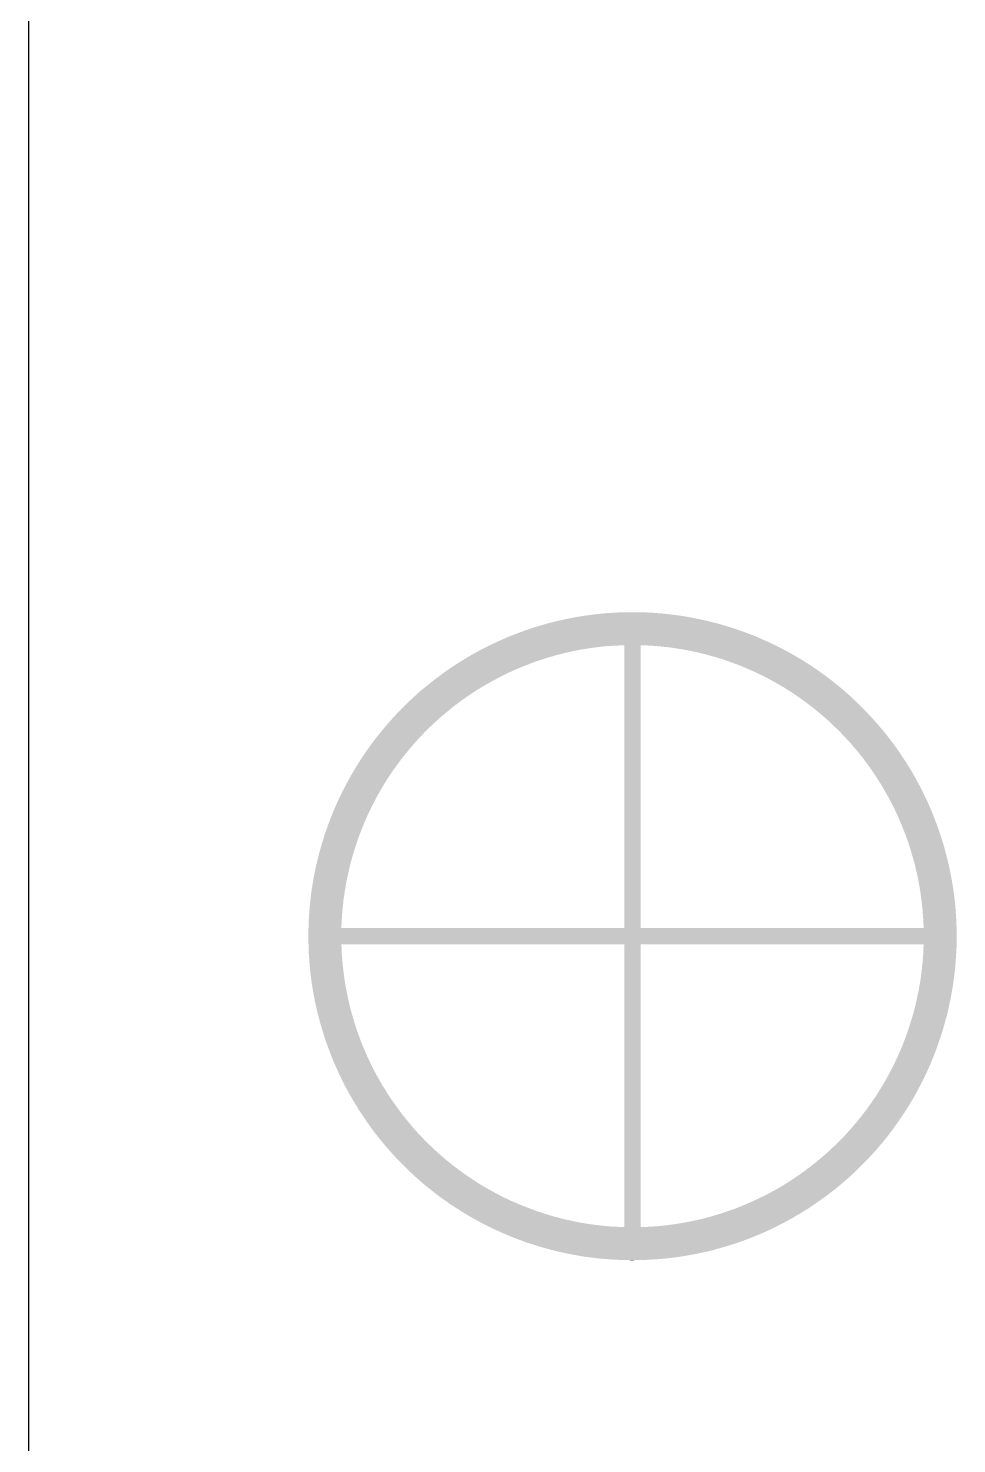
# Model space of a CAD drawing. Extents: x 295 to 953, y 10 to 290.
# Drawn here: x 499.48 to 506.64, y 203.15 to 214.08 of the extents above; entities that cross this region are included whole.
import ezdxf

# ---------------------------------------------------------------- set-up
doc = ezdxf.new("R2010")
doc.units = 0
doc.header["$LTSCALE"] = 5
doc.header["$MEASUREMENT"] = 0
doc.layers.get('0').update_dxf_attribs({"linetype": 'CONTINUOUS', "lineweight": 25})
doc.layers.add('DV-ABPB-A4_IN1', color=4, linetype='CONTINUOUS')

msp = doc.modelspace()

# ---------------------------------------------------------------- linework, layer by layer
at = {"color": 7}
for points in [[(503.567, 209.506), (503.58, 209.509), (504.711, 209.506), (504.696, 209.509)], [(503.58, 209.509), (503.636, 209.521), (504.696, 209.509), (504.641, 209.521)], [(503.636, 209.521), (503.65, 209.524), (504.641, 209.521), (504.626, 209.524)], [(503.65, 209.524), (503.706, 209.535), (504.626, 209.524), (504.571, 209.535)], [(503.706, 209.535), (503.72, 209.537), (504.571, 209.535), (504.556, 209.537)], [(503.72, 209.537), (503.777, 209.546), (504.556, 209.537), (504.501, 209.546)], [(503.777, 209.546), (503.791, 209.548), (504.501, 209.546), (504.485, 209.548)], [(503.791, 209.548), (503.848, 209.555), (504.485, 209.548), (504.43, 209.555)], [(503.848, 209.555), (503.861, 209.557), (504.43, 209.555), (504.414, 209.557)], [(503.861, 209.557), (503.919, 209.563), (504.414, 209.557), (504.359, 209.563)], [(503.919, 209.563), (503.932, 209.564), (504.359, 209.563), (504.342, 209.564)], [(503.932, 209.564), (503.991, 209.568), (504.342, 209.564), (504.288, 209.568)], [(503.991, 209.568), (504.003, 209.569), (504.288, 209.568), (504.27, 209.569)], [(504.003, 209.569), (504.064, 209.571), (504.27, 209.569), (504.217, 209.571)], [(504.064, 209.571), (504.075, 209.571), (504.217, 209.571), (504.193, 209.571)], [(504.075, 209.571), (504.146, 209.572), (504.193, 209.571), (504.146, 209.572)], [(503.174, 209.379), (503.226, 209.4), (505.103, 209.379), (505.051, 209.4)], [(503.226, 209.4), (503.24, 209.405), (505.051, 209.4), (505.037, 209.405)], [(503.24, 209.405), (503.293, 209.425), (505.037, 209.405), (504.984, 209.425)], [(503.293, 209.425), (503.307, 209.43), (504.984, 209.425), (504.97, 209.43)], [(503.307, 209.43), (503.361, 209.448), (504.97, 209.43), (504.917, 209.448)], [(503.361, 209.448), (503.374, 209.453), (504.917, 209.448), (504.902, 209.453)], [(503.374, 209.453), (503.429, 209.469), (504.902, 209.453), (504.849, 209.469)], [(503.429, 209.469), (503.442, 209.473), (504.849, 209.469), (504.834, 209.473)], [(503.442, 209.473), (503.497, 209.489), (504.834, 209.473), (504.78, 209.489)], [(503.497, 209.489), (503.511, 209.492), (504.78, 209.489), (504.765, 209.492)], [(503.511, 209.492), (503.567, 209.506), (504.765, 209.492), (504.711, 209.506)], [(502.98, 209.288), (502.991, 209.294), (503.771, 209.288), (503.806, 209.294)], [(502.991, 209.294), (503.009, 209.303), (503.806, 209.294), (503.873, 209.303)], [(503.009, 209.303), (503.023, 209.31), (503.873, 209.303), (503.94, 209.31)], [(503.023, 209.31), (503.033, 209.314), (503.94, 209.31), (504.007, 209.314)], [(503.033, 209.314), (503.039, 209.317), (504.007, 209.314), (504.075, 209.317)], [(503.039, 209.317), (503.044, 209.32), (505.238, 209.317), (505.233, 209.32)], [(503.044, 209.32), (503.095, 209.344), (505.233, 209.32), (505.182, 209.344)], [(503.095, 209.344), (503.108, 209.35), (505.182, 209.344), (505.168, 209.35)], [(503.108, 209.35), (503.16, 209.373), (505.168, 209.35), (505.117, 209.373)], [(503.16, 209.373), (503.174, 209.379), (505.117, 209.373), (505.103, 209.379)], [(504.075, 207.135), (504.075, 209.317), (504.202, 207.135), (504.202, 209.317)], [(504.226, 209.317), (504.202, 209.317), (505.24, 209.317), (505.238, 209.317)], [(504.285, 209.313), (504.226, 209.317), (505.246, 209.313), (505.24, 209.317)], [(504.293, 209.313), (504.285, 209.313), (505.247, 209.313), (505.246, 209.313)], [(504.36, 209.307), (504.293, 209.313), (505.258, 209.307), (505.247, 209.313)], [(504.428, 209.3), (504.36, 209.307), (505.273, 209.3), (505.258, 209.307)], [(504.494, 209.29), (504.428, 209.3), (505.292, 209.29), (505.273, 209.3)], [(502.795, 209.181), (502.823, 209.198), (503.365, 209.181), (503.413, 209.198)], [(502.823, 209.198), (502.856, 209.218), (503.413, 209.198), (503.475, 209.218)], [(502.856, 209.219), (502.889, 209.238), (503.477, 209.219), (503.542, 209.238)], [(502.856, 209.218), (502.856, 209.219), (503.475, 209.218), (503.477, 209.219)], [(502.889, 209.238), (502.917, 209.254), (503.542, 209.238), (503.604, 209.254)], [(502.917, 209.254), (502.919, 209.255), (503.604, 209.254), (503.607, 209.255)], [(502.919, 209.255), (502.946, 209.27), (503.607, 209.255), (503.673, 209.27)], [(502.946, 209.27), (502.97, 209.283), (503.673, 209.27), (503.739, 209.283)], [(502.97, 209.283), (502.98, 209.288), (503.739, 209.283), (503.771, 209.288)], [(504.546, 209.281), (504.494, 209.29), (505.31, 209.281), (505.292, 209.29)], [(504.561, 209.278), (504.546, 209.281), (505.315, 209.278), (505.31, 209.281)], [(504.627, 209.265), (504.561, 209.278), (505.34, 209.265), (505.315, 209.278)], [(504.693, 209.249), (504.627, 209.265), (505.368, 209.249), (505.34, 209.265)], [(504.701, 209.247), (504.693, 209.249), (505.372, 209.247), (505.368, 209.249)], [(504.758, 209.231), (504.701, 209.247), (505.399, 209.231), (505.372, 209.247)], [(504.823, 209.212), (504.758, 209.231), (505.432, 209.212), (505.399, 209.231)], [(504.826, 209.211), (504.823, 209.212), (505.434, 209.211), (505.432, 209.212)], [(504.887, 209.19), (504.826, 209.211), (505.467, 209.19), (505.434, 209.211)], [(504.933, 209.173), (504.887, 209.19), (505.494, 209.173), (505.467, 209.19)], [(502.629, 209.065), (502.67, 209.095), (503.102, 209.065), (503.163, 209.095)], [(502.67, 209.095), (502.677, 209.101), (503.163, 209.095), (503.174, 209.101)], [(502.677, 209.101), (502.71, 209.124), (503.174, 209.101), (503.224, 209.124)], [(502.71, 209.124), (502.735, 209.142), (503.224, 209.124), (503.266, 209.142)], [(502.735, 209.142), (502.749, 209.15), (503.266, 209.142), (503.286, 209.15)], [(502.749, 209.15), (502.786, 209.175), (503.286, 209.15), (503.349, 209.175)], [(502.786, 209.175), (502.795, 209.181), (503.349, 209.175), (503.365, 209.181)], [(504.95, 209.167), (504.933, 209.173), (505.504, 209.167), (505.494, 209.173)], [(505.013, 209.141), (504.95, 209.167), (505.542, 209.141), (505.504, 209.167)], [(505.031, 209.133), (505.013, 209.141), (505.554, 209.133), (505.542, 209.141)], [(505.075, 209.114), (505.031, 209.133), (505.581, 209.114), (505.554, 209.133)], [(505.12, 209.092), (505.075, 209.114), (505.612, 209.092), (505.581, 209.114)], [(505.136, 209.085), (505.12, 209.092), (505.621, 209.085), (505.612, 209.092)], [(505.196, 209.054), (505.136, 209.085), (505.663, 209.054), (505.621, 209.085)], [(502.461, 208.926), (502.503, 208.964), (502.87, 208.926), (502.927, 208.964)], [(502.503, 208.964), (502.509, 208.969), (502.927, 208.964), (502.935, 208.969)], [(502.509, 208.969), (502.546, 208.999), (502.935, 208.969), (502.984, 208.999)], [(502.546, 208.999), (502.564, 209.014), (502.984, 208.999), (503.01, 209.014)], [(502.564, 209.014), (502.588, 209.033), (503.01, 209.014), (503.043, 209.033)], [(502.588, 209.033), (502.62, 209.058), (503.043, 209.033), (503.09, 209.058)], [(502.62, 209.058), (502.629, 209.065), (503.09, 209.058), (503.102, 209.065)], [(505.204, 209.049), (505.196, 209.054), (505.669, 209.049), (505.663, 209.054)], [(505.255, 209.021), (505.204, 209.049), (505.704, 209.021), (505.669, 209.049)], [(505.283, 209.005), (505.255, 209.021), (505.725, 209.005), (505.704, 209.021)], [(505.313, 208.987), (505.283, 209.005), (505.746, 208.987), (505.725, 209.005)], [(505.357, 208.959), (505.313, 208.987), (505.779, 208.959), (505.746, 208.987)], [(502.377, 208.847), (502.404, 208.873), (502.761, 208.847), (502.796, 208.873)], [(502.404, 208.873), (502.419, 208.887), (502.796, 208.873), (502.815, 208.887)], [(502.419, 208.887), (502.456, 208.921), (502.815, 208.887), (502.863, 208.921)], [(502.456, 208.921), (502.461, 208.926), (502.863, 208.921), (502.87, 208.926)], [(505.37, 208.951), (505.357, 208.959), (505.788, 208.951), (505.779, 208.959)], [(505.426, 208.913), (505.37, 208.951), (505.831, 208.913), (505.788, 208.951)], [(505.428, 208.911), (505.426, 208.913), (505.832, 208.911), (505.831, 208.913)], [(505.481, 208.873), (505.428, 208.911), (505.872, 208.873), (505.832, 208.911)], [(505.495, 208.862), (505.481, 208.873), (505.884, 208.862), (505.872, 208.873)], [(505.534, 208.832), (505.495, 208.862), (505.914, 208.832), (505.884, 208.862)], [(502.256, 208.718), (502.295, 208.761), (502.61, 208.718), (502.657, 208.761)], [(502.295, 208.761), (502.304, 208.771), (502.657, 208.761), (502.669, 208.771)], [(502.304, 208.771), (502.336, 208.804), (502.669, 208.771), (502.709, 208.804)], [(502.336, 208.804), (502.353, 208.822), (502.709, 208.804), (502.731, 208.822)], [(502.353, 208.822), (502.377, 208.847), (502.731, 208.822), (502.761, 208.847)], [(505.559, 208.812), (505.534, 208.832), (505.934, 208.812), (505.914, 208.832)], [(505.587, 208.789), (505.559, 208.812), (505.955, 208.789), (505.934, 208.812)], [(505.62, 208.76), (505.587, 208.789), (505.983, 208.76), (505.955, 208.789)], [(505.638, 208.745), (505.62, 208.76), (505.996, 208.745), (505.983, 208.76)], [(505.679, 208.707), (505.638, 208.745), (506.03, 208.707), (505.996, 208.745)], [(502.175, 208.62), (502.21, 208.664), (502.511, 208.62), (502.553, 208.664)], [(502.21, 208.664), (502.214, 208.669), (502.553, 208.664), (502.558, 208.669)], [(502.214, 208.669), (502.254, 208.715), (502.558, 208.669), (502.607, 208.715)], [(502.254, 208.715), (502.256, 208.718), (502.607, 208.715), (502.61, 208.718)], [(505.687, 208.699), (505.679, 208.707), (506.037, 208.699), (506.03, 208.707)], [(505.735, 208.652), (505.687, 208.699), (506.076, 208.652), (506.037, 208.699)], [(505.782, 208.603), (505.735, 208.652), (506.115, 208.603), (506.077, 208.652)], [(505.735, 208.652), (505.735, 208.652), (506.077, 208.652), (506.076, 208.652)], [(502.1, 208.52), (502.122, 208.551), (502.421, 208.52), (502.448, 208.551)], [(502.122, 208.551), (502.137, 208.571), (502.448, 208.551), (502.465, 208.571)], [(502.137, 208.571), (502.165, 208.608), (502.465, 208.571), (502.499, 208.608)], [(502.165, 208.608), (502.175, 208.62), (502.499, 208.608), (502.511, 208.62)], [(505.788, 208.596), (505.782, 208.603), (506.121, 208.596), (506.115, 208.603)], [(505.828, 208.553), (505.788, 208.596), (506.153, 208.553), (506.121, 208.596)], [(505.839, 208.539), (505.828, 208.553), (506.163, 208.539), (506.153, 208.553)], [(505.871, 208.502), (505.839, 208.539), (506.19, 208.502), (506.163, 208.539)], [(502.029, 208.414), (502.041, 208.434), (502.337, 208.414), (502.352, 208.434)], [(502.041, 208.434), (502.064, 208.467), (502.352, 208.434), (502.378, 208.467)], [(502.064, 208.467), (502.081, 208.493), (502.378, 208.467), (502.399, 208.493)], [(502.081, 208.493), (502.1, 208.52), (502.399, 208.493), (502.421, 208.52)], [(505.888, 208.481), (505.871, 208.502), (506.204, 208.481), (506.19, 208.502)], [(505.914, 208.449), (505.888, 208.481), (506.225, 208.449), (506.204, 208.481)], [(505.934, 208.421), (505.914, 208.449), (506.244, 208.421), (506.225, 208.449)], [(505.954, 208.395), (505.934, 208.421), (506.26, 208.395), (506.244, 208.421)], [(501.962, 208.303), (501.967, 208.312), (502.259, 208.303), (502.265, 208.312)], [(501.967, 208.312), (501.995, 208.359), (502.265, 208.312), (502.297, 208.359)], [(501.995, 208.359), (502.003, 208.373), (502.297, 208.359), (502.308, 208.373)], [(502.003, 208.373), (502.029, 208.414), (502.308, 208.373), (502.337, 208.414)], [(505.978, 208.361), (505.954, 208.395), (506.281, 208.361), (506.26, 208.395)], [(505.993, 208.34), (505.978, 208.361), (506.294, 208.34), (506.281, 208.361)], [(506.02, 208.299), (505.993, 208.34), (506.317, 208.299), (506.294, 208.34)], [(501.901, 208.188), (501.931, 208.246), (502.189, 208.188), (502.223, 208.246)], [(501.931, 208.246), (501.933, 208.25), (502.223, 208.246), (502.225, 208.25)], [(501.933, 208.25), (501.962, 208.303), (502.225, 208.25), (502.259, 208.303)], [(506.03, 208.283), (506.02, 208.299), (506.326, 208.283), (506.317, 208.299)], [(506.059, 208.237), (506.03, 208.283), (506.351, 208.237), (506.326, 208.283)], [(506.066, 208.226), (506.059, 208.237), (506.357, 208.226), (506.351, 208.237)], [(506.096, 208.173), (506.066, 208.226), (506.383, 208.173), (506.357, 208.226)], [(501.845, 208.069), (501.869, 208.122), (502.125, 208.069), (502.153, 208.122)], [(501.869, 208.122), (501.872, 208.129), (502.153, 208.122), (502.156, 208.129)], [(501.872, 208.129), (501.9, 208.186), (502.156, 208.129), (502.188, 208.186)], [(501.9, 208.186), (501.901, 208.188), (502.188, 208.186), (502.189, 208.188)], [(506.1, 208.167), (506.096, 208.173), (506.386, 208.167), (506.383, 208.173)], [(506.131, 208.109), (506.1, 208.167), (506.414, 208.109), (506.386, 208.167)], [(506.132, 208.108), (506.131, 208.109), (506.414, 208.108), (506.414, 208.109)], [(506.162, 208.047), (506.132, 208.108), (506.441, 208.047), (506.414, 208.108)], [(501.796, 207.946), (501.813, 207.991), (502.069, 207.946), (502.089, 207.991)], [(501.813, 207.991), (501.82, 208.008), (502.089, 207.991), (502.096, 208.008)], [(501.82, 208.008), (501.84, 208.057), (502.096, 208.008), (502.12, 208.057)], [(501.84, 208.057), (501.845, 208.069), (502.12, 208.057), (502.125, 208.069)], [(506.164, 208.043), (506.162, 208.047), (506.443, 208.043), (506.441, 208.047)], [(506.191, 207.986), (506.164, 208.043), (506.466, 207.986), (506.443, 208.043)], [(506.194, 207.977), (506.191, 207.986), (506.469, 207.977), (506.466, 207.986)], [(501.764, 207.857), (501.773, 207.883), (502.034, 207.857), (502.044, 207.883)], [(501.773, 207.883), (501.788, 207.924), (502.044, 207.883), (502.06, 207.924)], [(501.788, 207.924), (501.796, 207.946), (502.06, 207.924), (502.069, 207.946)], [(506.217, 207.924), (506.194, 207.977), (506.489, 207.924), (506.469, 207.977)], [(506.222, 207.91), (506.217, 207.924), (506.494, 207.91), (506.489, 207.924)], [(506.242, 207.861), (506.222, 207.91), (506.511, 207.861), (506.494, 207.91)], [(501.734, 207.756), (501.743, 207.789), (501.999, 207.756), (502.01, 207.789)], [(501.743, 207.789), (501.753, 207.82), (502.01, 207.789), (502.02, 207.82)], [(501.753, 207.82), (501.764, 207.857), (502.02, 207.82), (502.034, 207.857)], [(506.248, 207.843), (506.242, 207.861), (506.517, 207.843), (506.511, 207.861)], [(506.265, 207.798), (506.248, 207.843), (506.531, 207.798), (506.517, 207.843)], [(506.272, 207.775), (506.265, 207.798), (506.538, 207.775), (506.531, 207.798)], [(506.285, 207.733), (506.272, 207.775), (506.55, 207.733), (506.538, 207.775)], [(501.706, 207.651), (501.716, 207.691), (501.968, 207.651), (501.979, 207.691)], [(501.716, 207.691), (501.723, 207.72), (501.979, 207.691), (501.988, 207.72)], [(501.723, 207.72), (501.734, 207.756), (501.988, 207.72), (501.999, 207.756)], [(506.293, 207.706), (506.285, 207.733), (506.557, 207.706), (506.55, 207.733)], [(506.304, 207.668), (506.293, 207.706), (506.567, 207.668), (506.557, 207.706)], [(506.313, 207.637), (506.304, 207.668), (506.574, 207.637), (506.567, 207.668)], [(501.677, 207.512), (501.686, 207.56), (501.936, 207.512), (501.946, 207.56)], [(501.686, 207.56), (501.69, 207.582), (501.946, 207.56), (501.951, 207.582)], [(501.69, 207.582), (501.7, 207.626), (501.951, 207.582), (501.961, 207.626)], [(501.7, 207.626), (501.706, 207.651), (501.961, 207.626), (501.968, 207.651)], [(506.321, 207.603), (506.313, 207.637), (506.582, 207.603), (506.574, 207.637)], [(506.329, 207.567), (506.321, 207.603), (506.589, 207.567), (506.582, 207.603)], [(506.336, 207.537), (506.329, 207.567), (506.595, 207.537), (506.589, 207.567)], [(501.663, 207.428), (501.665, 207.441), (501.92, 207.428), (501.923, 207.441)], [(501.665, 207.441), (501.674, 207.494), (501.923, 207.441), (501.932, 207.494)], [(501.674, 207.494), (501.677, 207.512), (501.932, 207.494), (501.936, 207.512)], [(506.344, 207.497), (506.336, 207.537), (506.603, 207.497), (506.595, 207.537)], [(506.349, 207.471), (506.344, 207.497), (506.607, 207.471), (506.603, 207.497)], [(506.357, 207.427), (506.349, 207.471), (506.614, 207.427), (506.607, 207.471)], [(501.648, 207.3), (501.655, 207.361), (501.904, 207.3), (501.91, 207.361)], [(501.655, 207.361), (501.656, 207.371), (501.91, 207.361), (501.912, 207.371)], [(501.656, 207.371), (501.663, 207.428), (501.912, 207.371), (501.92, 207.428)], [(506.36, 207.404), (506.357, 207.427), (506.617, 207.404), (506.614, 207.427)], [(506.367, 207.356), (506.36, 207.404), (506.623, 207.356), (506.617, 207.404)], [(506.369, 207.337), (506.367, 207.356), (506.625, 207.337), (506.623, 207.356)], [(506.375, 207.285), (506.369, 207.337), (506.63, 207.285), (506.625, 207.337)], [(501.639, 207.159), (501.643, 207.226), (501.894, 207.159), (501.897, 207.226)], [(501.643, 207.229), (501.648, 207.294), (501.897, 207.229), (501.903, 207.294)], [(501.643, 207.226), (501.643, 207.229), (501.897, 207.226), (501.897, 207.229)], [(501.648, 207.294), (501.648, 207.3), (501.903, 207.294), (501.904, 207.3)], [(506.376, 207.27), (506.375, 207.285), (506.631, 207.27), (506.63, 207.285)], [(506.38, 207.214), (506.376, 207.27), (506.635, 207.214), (506.631, 207.27)], [(501.638, 207.086), (501.639, 207.135), (506.639, 207.086), (506.638, 207.135)], [(501.639, 207.158), (501.639, 207.159), (501.893, 207.158), (501.894, 207.159)], [(501.639, 207.135), (501.639, 207.158), (501.893, 207.135), (501.893, 207.158)], [(506.381, 207.203), (506.38, 207.214), (506.636, 207.203), (506.635, 207.214)], [(506.384, 207.143), (506.381, 207.203), (506.638, 207.143), (506.636, 207.203)], [(506.384, 207.135), (506.384, 207.143), (506.638, 207.135), (506.638, 207.143)], [(501.638, 207.072), (501.638, 207.086), (506.639, 207.072), (506.639, 207.086)], [(501.638, 207.057), (501.638, 207.072), (506.639, 207.057), (506.639, 207.072)], [(501.639, 207.008), (501.638, 207.057), (506.638, 207.008), (506.639, 207.057)], [(501.639, 207), (501.639, 207.008), (501.893, 207), (501.893, 207.008)], [(501.641, 206.941), (501.639, 207), (501.896, 206.941), (501.893, 207)], [(504.075, 204.826), (504.075, 207.008), (504.202, 204.826), (504.202, 207.008)], [(506.383, 206.986), (506.384, 207.008), (506.638, 206.986), (506.638, 207.008)], [(501.642, 206.929), (501.641, 206.941), (501.896, 206.929), (501.896, 206.941)], [(501.646, 206.873), (501.642, 206.929), (501.901, 206.873), (501.896, 206.929)], [(506.374, 206.85), (506.38, 206.914), (506.629, 206.85), (506.634, 206.914)], [(506.38, 206.917), (506.383, 206.985), (506.634, 206.917), (506.638, 206.985)], [(506.38, 206.914), (506.38, 206.917), (506.634, 206.914), (506.634, 206.917)], [(506.383, 206.985), (506.383, 206.986), (506.638, 206.985), (506.638, 206.986)], [(501.647, 206.858), (501.646, 206.873), (501.902, 206.858), (501.901, 206.873)], [(501.652, 206.806), (501.647, 206.858), (501.908, 206.806), (501.902, 206.858)], [(501.654, 206.787), (501.652, 206.806), (501.91, 206.787), (501.908, 206.806)], [(501.66, 206.739), (501.654, 206.787), (501.917, 206.739), (501.91, 206.787)], [(506.365, 206.772), (506.366, 206.783), (506.621, 206.772), (506.622, 206.783)], [(506.366, 206.783), (506.373, 206.843), (506.622, 206.783), (506.629, 206.843)], [(506.373, 206.843), (506.374, 206.85), (506.629, 206.843), (506.629, 206.85)], [(501.663, 206.716), (501.66, 206.739), (501.92, 206.716), (501.917, 206.739)], [(501.67, 206.672), (501.663, 206.716), (501.928, 206.672), (501.92, 206.716)], [(501.674, 206.646), (501.67, 206.672), (501.933, 206.646), (501.928, 206.672)], [(506.345, 206.649), (506.354, 206.702), (506.603, 206.649), (506.612, 206.702)], [(506.354, 206.702), (506.357, 206.716), (506.612, 206.702), (506.613, 206.716)], [(506.357, 206.716), (506.365, 206.772), (506.613, 206.716), (506.621, 206.772)], [(501.682, 206.606), (501.674, 206.646), (501.941, 206.606), (501.933, 206.646)], [(501.687, 206.576), (501.682, 206.606), (501.947, 206.576), (501.941, 206.606)], [(501.695, 206.54), (501.687, 206.576), (501.956, 206.54), (501.947, 206.576)], [(506.316, 206.517), (506.326, 206.562), (506.577, 206.517), (506.586, 206.562)], [(506.326, 206.562), (506.331, 206.583), (506.586, 206.562), (506.591, 206.583)], [(506.331, 206.583), (506.341, 206.632), (506.591, 206.583), (506.6, 206.632)], [(506.341, 206.632), (506.345, 206.649), (506.6, 206.632), (506.603, 206.649)], [(501.703, 206.506), (501.695, 206.54), (501.964, 206.506), (501.956, 206.54)], [(501.71, 206.475), (501.703, 206.506), (501.973, 206.475), (501.964, 206.506)], [(501.72, 206.437), (501.71, 206.475), (501.984, 206.437), (501.973, 206.475)], [(506.289, 206.423), (506.298, 206.452), (506.553, 206.423), (506.561, 206.452)], [(506.298, 206.452), (506.309, 206.492), (506.561, 206.452), (506.571, 206.492)], [(506.309, 206.492), (506.316, 206.517), (506.571, 206.492), (506.577, 206.517)], [(501.727, 206.41), (501.72, 206.437), (501.991, 206.41), (501.984, 206.437)], [(501.739, 206.368), (501.727, 206.41), (502.005, 206.368), (501.991, 206.41)], [(501.746, 206.346), (501.739, 206.368), (502.012, 206.346), (502.005, 206.368)], [(501.76, 206.3), (501.746, 206.346), (502.029, 206.3), (502.012, 206.346)], [(506.257, 206.323), (506.267, 206.354), (506.524, 206.323), (506.534, 206.354)], [(506.267, 206.354), (506.278, 206.387), (506.534, 206.354), (506.543, 206.387)], [(506.278, 206.387), (506.289, 206.423), (506.543, 206.387), (506.553, 206.423)], [(501.766, 206.282), (501.76, 206.3), (502.035, 206.282), (502.029, 206.3)], [(501.783, 206.233), (501.766, 206.282), (502.054, 206.233), (502.035, 206.282)], [(501.788, 206.219), (501.783, 206.233), (502.06, 206.219), (502.054, 206.233)], [(506.217, 206.219), (506.233, 206.26), (506.489, 206.219), (506.503, 206.26)], [(506.233, 206.26), (506.243, 206.286), (506.503, 206.26), (506.513, 206.286)], [(506.243, 206.286), (506.257, 206.323), (506.513, 206.286), (506.524, 206.323)], [(501.808, 206.166), (501.788, 206.219), (502.083, 206.166), (502.06, 206.219)], [(501.811, 206.157), (501.808, 206.166), (502.086, 206.157), (502.083, 206.166)], [(501.834, 206.1), (501.811, 206.157), (502.113, 206.1), (502.086, 206.157)], [(506.157, 206.086), (506.181, 206.136), (506.437, 206.086), (506.457, 206.136)], [(506.181, 206.136), (506.188, 206.152), (506.457, 206.136), (506.464, 206.152)], [(506.188, 206.152), (506.208, 206.197), (506.464, 206.152), (506.481, 206.197)], [(506.208, 206.197), (506.217, 206.219), (506.481, 206.197), (506.489, 206.219)], [(501.836, 206.096), (501.834, 206.1), (502.115, 206.096), (502.113, 206.1)], [(501.863, 206.035), (501.836, 206.096), (502.145, 206.035), (502.115, 206.096)], [(501.891, 205.976), (501.863, 206.035), (502.177, 205.976), (502.145, 206.035)], [(506.089, 205.957), (506.121, 206.015), (506.377, 205.957), (506.405, 206.015)], [(506.121, 206.015), (506.124, 206.021), (506.405, 206.015), (506.408, 206.021)], [(506.124, 206.021), (506.152, 206.075), (506.408, 206.021), (506.432, 206.075)], [(506.152, 206.075), (506.157, 206.086), (506.432, 206.075), (506.437, 206.086)], [(501.893, 205.97), (501.891, 205.976), (502.18, 205.97), (502.177, 205.976)], [(501.92, 205.917), (501.893, 205.97), (502.211, 205.917), (502.18, 205.97)], [(501.926, 205.907), (501.92, 205.917), (502.218, 205.907), (502.211, 205.917)], [(501.951, 205.86), (501.926, 205.907), (502.247, 205.86), (502.218, 205.907)], [(506.054, 205.897), (506.088, 205.955), (506.346, 205.897), (506.376, 205.955)], [(506.088, 205.955), (506.089, 205.957), (506.376, 205.955), (506.377, 205.957)], [(501.96, 205.844), (501.951, 205.86), (502.257, 205.844), (502.247, 205.86)], [(501.983, 205.804), (501.96, 205.844), (502.284, 205.804), (502.257, 205.844)], [(501.996, 205.783), (501.983, 205.804), (502.299, 205.783), (502.284, 205.804)], [(505.98, 205.784), (506.011, 205.831), (506.282, 205.784), (506.31, 205.831)], [(506.011, 205.831), (506.018, 205.84), (506.31, 205.831), (506.315, 205.84)], [(506.018, 205.84), (506.051, 205.894), (506.315, 205.84), (506.344, 205.894)], [(506.051, 205.894), (506.054, 205.897), (506.344, 205.894), (506.346, 205.897)], [(502.017, 205.749), (501.996, 205.783), (502.323, 205.749), (502.299, 205.783)], [(502.033, 205.722), (502.017, 205.749), (502.343, 205.722), (502.323, 205.749)], [(502.052, 205.695), (502.033, 205.722), (502.363, 205.695), (502.343, 205.722)], [(502.073, 205.663), (502.052, 205.695), (502.389, 205.663), (502.363, 205.695)], [(505.899, 205.676), (505.925, 205.71), (506.213, 205.676), (506.236, 205.71)], [(505.925, 205.71), (505.94, 205.729), (506.236, 205.71), (506.248, 205.729)], [(505.94, 205.729), (505.969, 205.77), (506.248, 205.729), (506.274, 205.77)], [(505.969, 205.77), (505.98, 205.784), (506.274, 205.77), (506.282, 205.784)], [(502.087, 205.642), (502.073, 205.663), (502.406, 205.642), (502.389, 205.663)], [(502.114, 205.604), (502.087, 205.642), (502.438, 205.604), (502.406, 205.642)], [(502.124, 205.59), (502.114, 205.604), (502.449, 205.59), (502.438, 205.604)], [(502.156, 205.547), (502.124, 205.59), (502.488, 205.547), (502.449, 205.59)], [(505.812, 205.573), (505.829, 205.592), (506.14, 205.573), (506.155, 205.592)], [(505.829, 205.592), (505.856, 205.624), (506.155, 205.592), (506.177, 205.624)], [(505.856, 205.624), (505.878, 205.65), (506.177, 205.624), (506.196, 205.65)], [(505.878, 205.65), (505.899, 205.676), (506.196, 205.65), (506.213, 205.676)], [(502.162, 205.54), (502.156, 205.547), (502.495, 205.54), (502.488, 205.547)], [(502.2, 205.491), (502.162, 205.54), (502.542, 205.491), (502.495, 205.54)], [(502.24, 205.444), (502.201, 205.491), (502.59, 205.444), (502.542, 205.491)], [(505.67, 205.428), (505.719, 205.475), (506.023, 205.428), (506.063, 205.475)], [(505.719, 205.475), (505.724, 205.48), (506.063, 205.475), (506.067, 205.48)], [(505.724, 205.48), (505.766, 205.523), (506.067, 205.48), (506.102, 205.523)], [(505.766, 205.523), (505.778, 205.535), (506.102, 205.523), (506.112, 205.535)], [(505.778, 205.535), (505.812, 205.573), (506.112, 205.535), (506.14, 205.573)], [(502.246, 205.437), (502.24, 205.444), (502.598, 205.437), (502.59, 205.444)], [(502.281, 205.398), (502.246, 205.437), (502.639, 205.398), (502.598, 205.437)], [(502.294, 205.383), (502.281, 205.398), (502.657, 205.383), (502.639, 205.398)], [(502.321, 205.354), (502.294, 205.383), (502.69, 205.354), (502.657, 205.383)], [(505.568, 205.339), (505.608, 205.373), (505.941, 205.339), (505.973, 205.373)], [(505.608, 205.373), (505.62, 205.383), (505.973, 205.373), (505.982, 205.383)], [(505.62, 205.383), (505.667, 205.425), (505.982, 205.383), (506.021, 205.425)], [(505.667, 205.425), (505.67, 205.428), (506.021, 205.425), (506.023, 205.428)], [(502.343, 205.331), (502.321, 205.354), (502.718, 205.331), (502.69, 205.354)], [(502.363, 205.311), (502.343, 205.331), (502.743, 205.311), (502.718, 205.331)], [(502.393, 205.281), (502.363, 205.311), (502.782, 205.281), (502.743, 205.311)], [(502.405, 205.27), (502.393, 205.281), (502.796, 205.27), (502.782, 205.281)], [(502.445, 205.232), (502.405, 205.27), (502.849, 205.232), (502.796, 205.27)], [(505.413, 205.222), (505.462, 205.256), (505.821, 205.222), (505.858, 205.256)], [(505.462, 205.256), (505.481, 205.271), (505.858, 205.256), (505.873, 205.271)], [(505.481, 205.271), (505.516, 205.297), (505.873, 205.271), (505.899, 205.297)], [(505.516, 205.297), (505.546, 205.321), (505.899, 205.297), (505.924, 205.321)], [(505.546, 205.321), (505.568, 205.339), (505.924, 205.321), (505.941, 205.339)], [(502.446, 205.23), (502.445, 205.232), (502.851, 205.23), (502.849, 205.232)], [(502.489, 205.193), (502.446, 205.23), (502.907, 205.193), (502.851, 205.23)], [(502.498, 205.184), (502.489, 205.193), (502.92, 205.184), (502.907, 205.193)], [(502.531, 205.156), (502.498, 205.184), (502.964, 205.156), (502.92, 205.184)], [(502.552, 205.138), (502.531, 205.156), (502.994, 205.138), (502.964, 205.156)], [(505.267, 205.129), (505.293, 205.144), (505.713, 205.129), (505.731, 205.144)], [(505.293, 205.144), (505.342, 205.175), (505.731, 205.144), (505.768, 205.175)], [(505.342, 205.175), (505.35, 205.18), (505.768, 205.175), (505.773, 205.18)], [(505.35, 205.18), (505.406, 205.217), (505.773, 205.18), (505.816, 205.217)], [(505.406, 205.217), (505.413, 205.222), (505.816, 205.217), (505.821, 205.222)], [(502.573, 205.122), (502.552, 205.138), (503.022, 205.122), (502.994, 205.138)], [(502.608, 205.094), (502.573, 205.122), (503.073, 205.094), (503.022, 205.122)], [(502.614, 205.089), (502.608, 205.094), (503.081, 205.089), (503.073, 205.094)], [(502.655, 205.058), (502.614, 205.089), (503.141, 205.058), (503.081, 205.089)], [(502.665, 205.051), (502.655, 205.058), (503.156, 205.051), (503.141, 205.058)], [(502.696, 205.029), (502.665, 205.051), (503.202, 205.029), (503.156, 205.051)], [(505.053, 205.02), (505.102, 205.043), (505.567, 205.02), (505.6, 205.043)], [(505.102, 205.043), (505.114, 205.048), (505.6, 205.043), (505.607, 205.048)], [(505.114, 205.048), (505.175, 205.078), (505.607, 205.048), (505.648, 205.078)], [(505.175, 205.078), (505.187, 205.085), (505.648, 205.078), (505.657, 205.085)], [(505.187, 205.085), (505.234, 205.11), (505.657, 205.085), (505.689, 205.11)], [(505.234, 205.11), (505.267, 205.129), (505.689, 205.11), (505.713, 205.129)], [(502.723, 205.01), (502.696, 205.029), (503.246, 205.01), (503.202, 205.029)], [(502.735, 205.002), (502.723, 205.01), (503.264, 205.002), (503.246, 205.01)], [(502.773, 204.977), (502.735, 205.002), (503.327, 204.977), (503.264, 205.002)], [(502.783, 204.971), (502.773, 204.977), (503.344, 204.971), (503.327, 204.977)], [(502.81, 204.953), (502.783, 204.971), (503.39, 204.953), (503.344, 204.971)], [(502.843, 204.933), (502.81, 204.953), (503.451, 204.933), (503.39, 204.953)], [(502.845, 204.932), (502.843, 204.933), (503.454, 204.932), (503.451, 204.933)], [(502.878, 204.912), (502.845, 204.932), (503.519, 204.912), (503.454, 204.932)], [(504.735, 204.906), (504.8, 204.925), (505.388, 204.906), (505.42, 204.925)], [(504.8, 204.925), (504.802, 204.925), (505.42, 204.925), (505.421, 204.925)], [(504.802, 204.925), (504.864, 204.946), (505.421, 204.925), (505.454, 204.946)], [(504.864, 204.946), (504.912, 204.963), (505.454, 204.946), (505.482, 204.963)], [(504.912, 204.963), (504.928, 204.968), (505.482, 204.963), (505.491, 204.968)], [(504.928, 204.968), (504.991, 204.993), (505.491, 204.968), (505.528, 204.993)], [(504.991, 204.993), (505.011, 205.002), (505.528, 204.993), (505.541, 205.002)], [(505.011, 205.002), (505.053, 205.02), (505.541, 205.002), (505.567, 205.02)], [(502.904, 204.897), (502.878, 204.912), (503.576, 204.897), (503.519, 204.912)], [(502.908, 204.894), (502.904, 204.897), (503.584, 204.894), (503.576, 204.897)], [(502.937, 204.879), (502.908, 204.894), (503.65, 204.879), (503.584, 204.894)], [(502.962, 204.865), (502.937, 204.879), (503.716, 204.865), (503.65, 204.879)], [(502.967, 204.862), (502.962, 204.865), (503.731, 204.862), (503.716, 204.865)], [(502.985, 204.853), (502.967, 204.862), (503.783, 204.853), (503.731, 204.862)], [(503.004, 204.844), (502.985, 204.853), (503.849, 204.844), (503.783, 204.853)], [(503.019, 204.836), (503.004, 204.844), (503.917, 204.836), (503.849, 204.844)], [(503.03, 204.83), (503.019, 204.836), (503.984, 204.83), (503.917, 204.836)], [(503.037, 204.827), (503.03, 204.83), (504.051, 204.827), (503.992, 204.83)], [(503.03, 204.83), (503.03, 204.83), (503.992, 204.83), (503.984, 204.83)], [(503.039, 204.826), (503.037, 204.827), (504.075, 204.826), (504.051, 204.827)], [(503.044, 204.823), (503.039, 204.826), (505.233, 204.823), (505.238, 204.826)], [(503.095, 204.799), (503.044, 204.823), (505.182, 204.799), (505.233, 204.823)], [(504.202, 204.826), (504.269, 204.829), (505.238, 204.826), (505.244, 204.829)], [(504.269, 204.829), (504.337, 204.834), (505.244, 204.829), (505.254, 204.834)], [(504.337, 204.834), (504.404, 204.841), (505.254, 204.834), (505.268, 204.841)], [(504.404, 204.841), (504.471, 204.85), (505.268, 204.841), (505.285, 204.85)], [(504.471, 204.85), (504.506, 204.856), (505.285, 204.85), (505.297, 204.856)], [(504.506, 204.856), (504.538, 204.861), (505.297, 204.856), (505.307, 204.861)], [(504.538, 204.861), (504.604, 204.874), (505.307, 204.861), (505.331, 204.874)], [(504.604, 204.874), (504.67, 204.889), (505.331, 204.874), (505.358, 204.889)], [(504.67, 204.889), (504.672, 204.889), (505.358, 204.889), (505.36, 204.889)], [(504.672, 204.889), (504.735, 204.906), (505.36, 204.889), (505.388, 204.906)], [(503.109, 204.793), (503.095, 204.799), (505.169, 204.793), (505.182, 204.799)], [(503.16, 204.77), (503.109, 204.793), (505.117, 204.77), (505.169, 204.793)], [(503.174, 204.765), (503.16, 204.77), (505.103, 204.765), (505.117, 204.77)], [(503.226, 204.743), (503.174, 204.765), (505.051, 204.743), (505.103, 204.765)], [(503.24, 204.738), (503.226, 204.743), (505.037, 204.738), (505.051, 204.743)], [(503.293, 204.718), (503.24, 204.738), (504.984, 204.718), (505.037, 204.738)], [(503.307, 204.713), (503.293, 204.718), (504.97, 204.713), (504.984, 204.718)], [(503.36, 204.695), (503.307, 204.713), (504.916, 204.695), (504.97, 204.713)], [(503.375, 204.691), (503.36, 204.695), (504.903, 204.691), (504.916, 204.695)], [(503.428, 204.674), (503.375, 204.691), (504.848, 204.674), (504.903, 204.691)], [(503.443, 204.67), (503.428, 204.674), (504.835, 204.67), (504.848, 204.674)], [(503.497, 204.655), (503.443, 204.67), (504.779, 204.655), (504.835, 204.67)], [(503.512, 204.651), (503.497, 204.655), (504.766, 204.651), (504.779, 204.655)], [(503.566, 204.637), (503.512, 204.651), (504.71, 204.637), (504.766, 204.651)], [(503.581, 204.634), (503.566, 204.637), (504.697, 204.634), (504.71, 204.637)], [(503.636, 204.622), (503.581, 204.634), (504.641, 204.622), (504.697, 204.634)], [(503.651, 204.619), (503.636, 204.622), (504.627, 204.619), (504.641, 204.622)], [(503.706, 204.609), (503.651, 204.619), (504.57, 204.609), (504.627, 204.619)], [(503.721, 204.606), (503.706, 204.609), (504.557, 204.606), (504.57, 204.609)], [(503.776, 204.597), (503.721, 204.606), (504.5, 204.597), (504.557, 204.606)], [(503.792, 204.595), (503.776, 204.597), (504.486, 204.595), (504.5, 204.597)], [(503.847, 204.588), (503.792, 204.595), (504.429, 204.588), (504.486, 204.595)], [(503.863, 204.586), (503.847, 204.588), (504.416, 204.586), (504.429, 204.588)], [(503.918, 204.581), (503.863, 204.586), (504.358, 204.581), (504.416, 204.586)], [(503.934, 204.58), (503.918, 204.581), (504.345, 204.58), (504.358, 204.581)], [(503.989, 204.576), (503.934, 204.58), (504.286, 204.576), (504.345, 204.58)], [(504.007, 204.575), (503.989, 204.576), (504.274, 204.575), (504.286, 204.576)], [(504.06, 204.572), (504.007, 204.575), (504.213, 204.572), (504.274, 204.575)], [(504.084, 204.572), (504.06, 204.572), (504.202, 204.572), (504.213, 204.572)], [(504.131, 204.571), (504.084, 204.572), (504.131, 204.571), (504.202, 204.572)]]:
    msp.add_solid(points, dxfattribs=at)
at = {"layer": 'DV-ABPB-A4_IN1', "color": 7}
msp.add_line((499.478, 223.003), (499.478, 98.002), dxfattribs=at)

doc.saveas('drawing.dxf')
